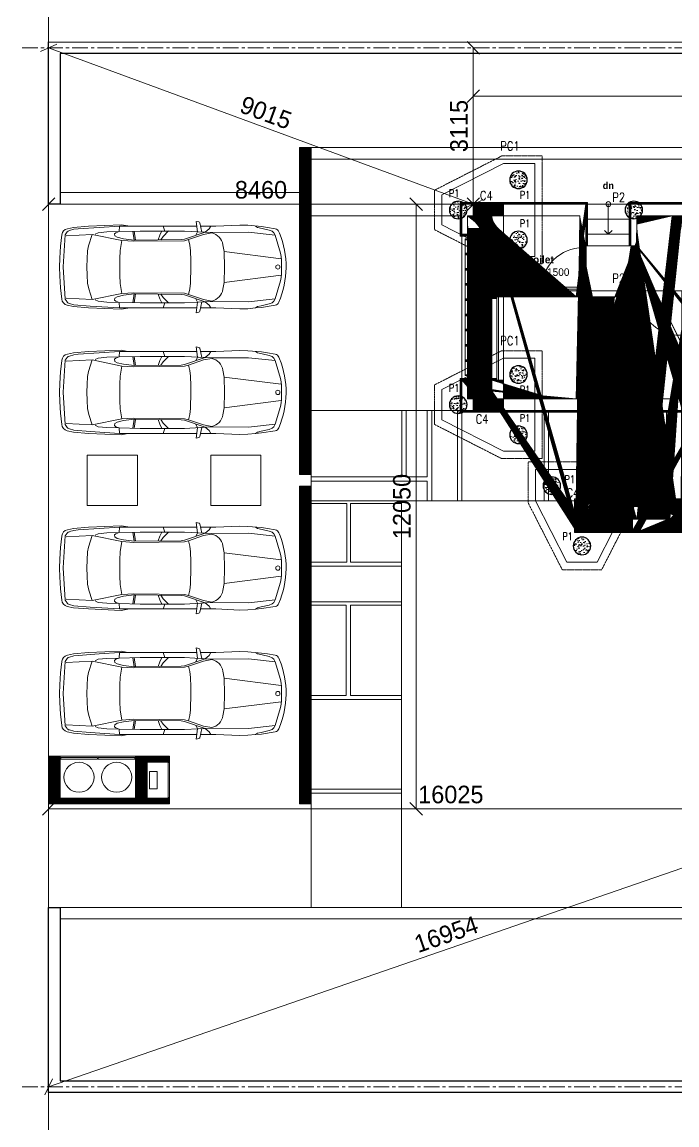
# Model space of a CAD drawing. Header units: metres. Extents: x 5205117 to 5948571, y 646915 to 1143748.
# Drawn here: x 5404317 to 5417363, y 905948 to 927925 of the extents above; entities that cross this region are included whole.
import ezdxf

# ---------------------------------------------------------------- set-up
doc = ezdxf.new("R2010")
doc.units = ezdxf.units.M
doc.header["$MEASUREMENT"] = 0
doc.header["$PDMODE"] = 35
doc.header["$PDSIZE"] = 10
for name, pattern in [('CENTER', [2, 1.25, -0.25, 0.25, -0.25]), ('DASHED', [0.75, 0.5, -0.25]), ('DOT', [0.25, 0, -0.25]), ('DOT2', [0.125, 0, -0.125]), ('HIDDEN', [0.375, 0.25, -0.125])]:
    doc.linetypes.add(name, pattern=pattern)
doc.layers.get('0').update_dxf_attribs({"color": 1, "linetype": 'DASHED', "lineweight": 30})
for name, color, linetype, lineweight in [('A-Center line', 1, 'CENTER', 9), ('CAR', 251, 'Continuous', 0), ('PLOT', 7, 'Continuous', 5), ('plot 5', 7, 'Continuous', 30), ('road', 7, 'Continuous', 9), ('road ht', 8, 'Continuous', 5), ('S-C-0-UP TO F.F', 6, 'Continuous', 20), ('S-FOUND-EXCAVATION', 253, 'HIDDEN', 0), ('S-FOUND-FOOTING', 7, 'Continuous', 15), ('S-PILE', 96, 'Continuous', 30), ('S-TEXT COL.', 1, 'Continuous', 0), ('S-TEXT PILE', 7, 'Continuous', 0)]:
    doc.layers.add(name, color=color, linetype=linetype, lineweight=lineweight)
doc.layers.add('A-GF', color=8, linetype='Continuous', lineweight=0, transparency=0.5)
doc.styles.add('CENTURY GOTHIC', font='GOTHIC.TTF')
doc.styles.add('SETU 1', font='romans.shx', dxfattribs={"width": 0.8})
doc.styles.get("Standard").update_dxf_attribs({"font": 'GOTHIC.TTF'})
doc.dimstyles.get("Standard").update_dxf_attribs({"dimtxt": 2, "dimasz": 1, "dimexe": 0, "dimexo": 0, "dimgap": 0.1, "dimtad": 1, "dimdsep": 46, "dimtxsty": 'Standard', "dimblk": 'OBLIQUE', "dimcen": 0.1, "dimclrd": 256, "dimclre": 256, "dimclrt": 256, "dimadec": 0, "dimazin": 0, "dimtfac": 1, "dimtofl": 0, "dimtmove": 1, "dimatfit": 2, "dimldrblk": 'OPEN90', "dimfxl": 1, "dimtolj": 1, "dimtzin": 0, "dimlwd": -1, "dimlwe": -1, "dimarcsym": 0})

# ---------------------------------------------------------------- blocks, each defined once
blk = doc.blocks.new('A$C4CA47BB0')
at = {"layer": 'CAR'}
for p, q in [((-4.12, -0.434), (-4.239, -0.443)), ((-4.12, -0.434), (-4.161, -0.461)), ((-3.971, -0.419), (-4.12, -0.434)), ((-3.807, -0.414), (-3.971, -0.419)), ((-3.332, -0.435), (-3.807, -0.414)), ((-3.332, -0.435), (-3.025, -0.435)), ((-3.2, -0.49), (-3.231, -0.434)), ((-3.01, -0.37), (-3.053, -0.553)), ((-2.992, -0.352), (-2.937, -0.34)), ((-2.937, -0.34), (-2.968, -0.548)), ((-1.412, -0.435), (-2.951, -0.435)), ((-2.282, -0.434), (-2.312, -0.533)), ((-1.447, -0.408), (-1.575, -0.431)), ((-0.794, -0.435), (-1.447, -0.408)), ((-1.412, -0.435), (-1.405, -0.543)), ((-0.824, -0.471), (-1.412, -0.435)), ((-0.497, -0.461), (-0.794, -0.435)), ((-4.516, -0.615), (-4.622, -0.972)), ((-3.98, -0.557), (-4.516, -0.615)), ((-4.486, -0.566), (-4.516, -0.615)), ((-4.239, -0.443), (-4.513, -0.487)), ((-4.455, -0.536), (-4.486, -0.566)), ((-4.392, -0.513), (-4.455, -0.536)), ((-4.237, -0.476), (-4.392, -0.513)), ((-4.161, -0.461), (-4.237, -0.476)), ((-3.249, -0.562), (-3.98, -0.557)), ((-2.704, -0.533), (-3.249, -0.562)), ((-3.248, -0.572), (-3.086, -0.603)), ((-3.115, -0.556), (-3.2, -0.49)), ((-2.708, -0.695), (-3.115, -0.556)), ((-3.086, -0.603), (-2.785, -0.705)), ((-2.968, -0.548), (-2.935, -0.618)), ((-1.822, -0.533), (-2.704, -0.533)), ((-2.385, -0.533), (-2.282, -0.64)), ((-2.282, -0.64), (-2.236, -0.709)), ((-2.217, -0.615), (-2.257, -0.533)), ((-2.183, -0.71), (-2.217, -0.615)), ((-1.405, -0.543), (-1.822, -0.533)), ((-1.702, -0.536), (-1.728, -0.712)), ((-1.706, -0.715), (-1.68, -0.536)), ((-1.366, -0.658), (-1.491, -0.688)), ((-1.459, -0.723), (-0.869, -0.603)), ((-1.405, -0.543), (-1.336, -0.566)), ((-1.156, -0.549), (-1.405, -0.543)), ((-1.32, -0.63), (-1.366, -0.658)), ((-1.336, -0.566), (-1.311, -0.589)), ((-1.311, -0.589), (-1.32, -0.63)), ((-0.989, -0.566), (-1.156, -0.549)), ((-0.929, -0.596), (-0.989, -0.566)), ((-0.869, -0.603), (-0.346, -0.629)), ((-0.869, -0.603), (-0.8, -0.812)), ((-0.502, -0.499), (-0.824, -0.471)), ((-0.413, -0.524), (-0.502, -0.499)), ((-0.369, -0.488), (-0.497, -0.461)), ((-0.329, -0.609), (-0.366, -0.555)), ((-0.291, -1.253), (-0.329, -0.609)), ((-0.236, -0.837), (-0.26, -0.612)), ((-3.494, -0.943), (-3.472, -0.805)), ((-2.811, -0.813), (-2.824, -0.928)), ((-2.785, -0.705), (-2.811, -0.813)), ((-2.785, -0.705), (-2.707, -0.727)), ((-2.643, -0.705), (-2.708, -0.695)), ((-2.707, -0.727), (-1.699, -0.738)), ((-1.704, -0.715), (-2.643, -0.705)), ((-1.491, -0.688), (-1.704, -0.715)), ((-1.699, -0.738), (-1.459, -0.723)), ((-1.428, -0.923), (-1.459, -0.723)), ((-0.8, -0.812), (-0.777, -0.929)), ((-0.223, -1.073), (-0.236, -0.837)), ((-4.635, -1.087), (-3.494, -0.943)), ((-3.504, -1.25), (-3.494, -0.943)), ((-2.824, -0.928), (-2.834, -1.254)), ((-1.417, -1.086), (-1.428, -0.923)), ((-1.415, -1.247), (-1.417, -1.086)), ((-0.777, -0.929), (-0.765, -1.089)), ((-0.765, -1.089), (-0.762, -1.253)), ((-0.218, -1.25), (-0.223, -1.073)), ((-4.73, -1.25), (-4.73, -1.25)), ((-3.494, -1.557), (-3.504, -1.25)), ((-2.834, -1.254), (-2.831, -1.381)), ((-1.417, -1.414), (-1.415, -1.247)), ((-0.762, -1.253), (-0.765, -1.411)), ((-0.329, -1.891), (-0.291, -1.253)), ((-0.223, -1.427), (-0.218, -1.25)), ((-3.494, -1.557), (-4.635, -1.413)), ((-4.622, -1.528), (-4.516, -1.885)), ((-2.831, -1.381), (-2.824, -1.572)), ((-1.428, -1.577), (-1.417, -1.414)), ((-0.765, -1.411), (-0.777, -1.571)), ((-0.236, -1.663), (-0.223, -1.427)), ((-3.471, -1.695), (-3.494, -1.557)), ((-2.824, -1.572), (-2.811, -1.687)), ((-2.811, -1.687), (-2.785, -1.795)), ((-1.459, -1.777), (-1.428, -1.577)), ((-0.793, -1.669), (-0.869, -1.897)), ((-0.777, -1.571), (-0.793, -1.669)), ((-0.26, -1.888), (-0.236, -1.663)), ((-4.598, -1.923), (-4.586, -1.952)), ((-4.516, -1.885), (-4.486, -1.934)), ((-4.516, -1.885), (-3.98, -1.943)), ((-4.486, -1.934), (-4.455, -1.964)), ((-4.455, -1.964), (-4.392, -1.987)), ((-3.98, -1.943), (-3.249, -1.938)), ((-3.249, -1.938), (-3.115, -1.944)), ((-3.086, -1.897), (-3.248, -1.928)), ((-3.115, -1.944), (-3.2, -2.01)), ((-2.708, -1.805), (-3.115, -1.944)), ((-3.115, -1.944), (-2.704, -1.967)), ((-2.785, -1.795), (-3.086, -1.897)), ((-3.01, -2.13), (-3.053, -1.947)), ((-2.968, -1.952), (-2.935, -1.882)), ((-2.937, -2.16), (-2.968, -1.952)), ((-2.707, -1.773), (-2.785, -1.795)), ((-2.643, -1.795), (-2.708, -1.805)), ((-1.699, -1.762), (-2.707, -1.773)), ((-2.704, -1.967), (-1.822, -1.967)), ((-1.704, -1.785), (-2.643, -1.795)), ((-2.387, -1.969), (-2.282, -1.86)), ((-2.282, -2.066), (-2.312, -1.967)), ((-2.282, -1.86), (-2.236, -1.791)), ((-2.217, -1.885), (-2.258, -1.969)), ((-2.183, -1.79), (-2.217, -1.885)), ((-1.822, -1.967), (-1.405, -1.957)), ((-1.702, -1.967), (-1.728, -1.788)), ((-1.491, -1.812), (-1.704, -1.785)), ((-1.704, -1.785), (-1.68, -1.964)), ((-1.459, -1.777), (-1.699, -1.762)), ((-1.366, -1.842), (-1.491, -1.812)), ((-0.869, -1.897), (-1.459, -1.777)), ((-1.412, -2.065), (-1.405, -1.957)), ((-1.405, -1.957), (-1.336, -1.934)), ((-1.405, -1.957), (-1.156, -1.951)), ((-1.32, -1.87), (-1.366, -1.842)), ((-1.336, -1.934), (-1.311, -1.911)), ((-1.311, -1.911), (-1.32, -1.87)), ((-1.156, -1.951), (-0.989, -1.934)), ((-0.929, -1.904), (-0.989, -1.934)), ((-0.346, -1.871), (-0.869, -1.897)), ((-0.502, -2.001), (-0.413, -1.976)), ((-0.369, -1.948), (-0.329, -1.891)), ((-4.513, -2.013), (-4.359, -2.039)), ((-4.392, -1.987), (-4.251, -2.02)), ((-4.359, -2.039), (-4.239, -2.057)), ((-4.251, -2.02), (-4.161, -2.039)), ((-4.239, -2.057), (-3.971, -2.081)), ((-4.161, -2.039), (-4.12, -2.066)), ((-3.971, -2.081), (-3.807, -2.086)), ((-3.807, -2.086), (-3.332, -2.065)), ((-3.332, -2.065), (-3.025, -2.065)), ((-3.2, -2.01), (-3.231, -2.066)), ((-2.992, -2.148), (-2.937, -2.16)), ((-1.412, -2.065), (-2.951, -2.065)), ((-1.575, -2.069), (-1.447, -2.092)), ((-1.447, -2.092), (-0.794, -2.065)), ((-1.412, -2.065), (-1.007, -2.039)), ((-1.007, -2.039), (-0.587, -2.01)), ((-0.794, -2.065), (-0.497, -2.039)), ((-0.587, -2.01), (-0.502, -2.001)), ((-0.497, -2.039), (-0.373, -2.013))]:
    blk.add_line(p, q, dxfattribs=at)
at = {"layer": 'CAR', "linetype": 'DOT', "ltscale": 200}
blk.add_lwpolyline([(-5, -2.5), (0, -2.5), (0, 0), (-5, 0)], close=True, dxfattribs=at)
at = {"layer": 'CAR'}
blk.add_circle((-4.566, -1.25), 0.043, dxfattribs=at)
for centre, radius, start, end in [((-2.987, -0.375), 0.0239, 101.856, 166.8451), ((-2.943, -1.25), 1.787, 156.8697, 202.1308), ((-4.497, -0.581), 0.0955, 99.5619, 159.9007), ((-3.187, -0.853), 0.288, 102.2413, 170.4691), ((-0.44, -0.616), 0.0958, 34.7319, 73.9991), ((-0.403, -0.627), 0.143, 6.1653, 76.417), ((-2.689, -1.25), 1.953, 171.8061, 188.1938), ((-3.187, -1.647), 0.288, 189.5309, 257.7586), ((-4.497, -1.919), 0.0955, 200.0993, 260.4381), ((-0.44, -1.884), 0.0955, 286.0012, 317.4974), ((-0.403, -1.873), 0.143, 282.0139, 351.7918), ((-2.987, -2.125), 0.0239, 193.1504, 258.142)]:
    blk.add_arc(centre, radius, start, end, dxfattribs=at)
blk = doc.blocks.new('P2')
at = {"layer": 'S-PILE', "lineweight": 0}
h = blk.add_hatch(dxfattribs=at)
h.set_pattern_fill('AR-CONC', color=256, scale=20)
edge = h.paths.add_edge_path()
edge.add_arc((0, 0), 175, 0, 360)
at = {"layer": 'S-PILE'}
blk.add_circle((0, 0), 175, dxfattribs=at)
blk = doc.blocks.new('jhjj')
at = {"layer": 'S-C-0-UP TO F.F'}
h = blk.add_hatch(color=5, dxfattribs=at)
h.dxf.hatch_style = 1
h.paths.add_polyline_path([(5175246, 978959), (5175246, 979189), (5174646, 979189), (5174646, 978959)])
h = blk.add_hatch(color=5, dxfattribs=at)
h.dxf.hatch_style = 1
h.paths.add_polyline_path([(5175246, 975079), (5175246, 975309), (5174646, 975309), (5174646, 975079)])
h = blk.add_hatch(color=5, dxfattribs=at)
h.dxf.hatch_style = 1
h.paths.add_polyline_path([(5176696, 972679), (5176926, 972679), (5176926, 973279), (5176696, 973279)])
at = {"layer": 'S-C-0-UP TO F.F', "color": 5}
for points in [[(5175246, 979189), (5175246, 978959), (5174646, 978959), (5174646, 979189)], [(5175246, 975309), (5175246, 975079), (5174646, 975079), (5174646, 975309)], [(5176926, 972679), (5176696, 972679), (5176696, 973279), (5176926, 973279)]]:
    blk.add_lwpolyline(points, close=True, dxfattribs=at)
at = {"layer": 'S-FOUND-EXCAVATION'}
for points in [[(5176021, 977999), (5175210.6, 977999), (5173871, 978681.3), (5173871, 979466.7), (5175210.6, 980149), (5176021, 980149)], [(5176021, 974119), (5175210.6, 974119), (5173871, 974801.3), (5173871, 975586.7), (5175210.6, 976269), (5176021, 976269)], [(5177886, 974054), (5177886, 973243.6), (5177203.7, 971904), (5176418.3, 971904), (5175736, 973243.6), (5175736, 974054)]]:
    blk.add_lwpolyline(points, close=True, dxfattribs=at)
at = {"layer": 'S-FOUND-FOOTING', "color": 1}
for points in [[(5175871, 978149), (5175246, 978149), (5174021, 978774), (5174021, 979374), (5175246, 979999), (5175871, 979999), (5175871, 978149)], [(5175871, 974269), (5175246, 974269), (5174021, 974894), (5174021, 975494), (5175246, 976119), (5175871, 976119), (5175871, 974269)], [(5177736, 973904), (5177736, 973279), (5177111, 972054), (5176511, 972054), (5175886, 973279), (5175886, 973904), (5177736, 973904)]]:
    blk.add_lwpolyline(points, dxfattribs=at)
at = {"layer": 'S-PILE', "xscale": -1}
for p, rotation in [((5175545.9, 979674), 90), ((5174346, 979074), 90), ((5177843.5, 979074), 90), ((5175545.9, 978474), 90), ((5177843.5, 977459), 90), ((5175545.9, 975794), 90), ((5174346, 975194), 90), ((5177843.5, 975194), 90), ((5175545.9, 974594), 90), ((5176211, 973578.8), 180), ((5177411, 973578.8), 180), ((5176811, 972379), 180)]:
    blk.add_blockref('P2', p, dxfattribs=dict(at, rotation=rotation))
at = {"layer": 'S-TEXT COL.', "color": 7, "style": 'SETU 1', "width": 0.8}
for p in [(5175184.5, 980258.1), (5175184.5, 976378.1), (5177371, 974163.1)]:
    blk.add_text('PC1', height=180, dxfattribs=at).set_placement(p)
at = {"layer": 'S-TEXT COL.', "color": 1, "true_color": 0xe61414, "style": 'SETU 1', "width": 0.8}
for p in [(5174779.8, 979271), (5174694.8, 974818.3), (5176501.5, 973346.1)]:
    blk.add_text('C4', height=180, dxfattribs=at).set_placement(p)
at = {"layer": 'S-TEXT PILE', "style": 'SETU 1', "width": 0.8}
for s, height, p in [('P1', 150, (5174156.8, 979330.5)), ('P1', 150, (5175570.8, 979297.5)), ('P2', 180, (5177416.6, 979235.5)), ('P1', 150, (5175570.8, 978730.5)), ('P2', 180, (5177416.6, 977620.5)), ('P1', 150, (5174156.8, 975450.5)), ('P1', 150, (5175570.8, 975417.5)), ('P2', 180, (5177416.6, 975355.5)), ('P1', 150, (5175570.8, 974850.5)), ('P1', 150, (5176462.2, 973630.8)), ('P1', 150, (5177004.2, 973630.8)), ('P1', 150, (5176419.6, 972494.9))]:
    blk.add_text(s, height=height, dxfattribs=at).set_placement(p)
blk = doc.blocks.new('_Oblique')
at = {"color": 0, "linetype": 'ByBlock', "lineweight": -2}
blk.add_line((-0.5, -0.5), (0.5, 0.5), dxfattribs=at)
blk = doc.blocks.new('_Open90')
at = {"color": 0, "linetype": 'ByBlock', "lineweight": -2}
for p, q in [((0, 0), (-1, 0)), ((-0.5, 0.5), (0, 0)), ((0, 0), (-0.5, -0.5))]:
    blk.add_line(p, q, dxfattribs=at)
blk = doc.blocks.new('*D459')
at = {"layer": 'Defpoints', "color": 0, "ltscale": 5, "transparency": 16777216}
for p in [(5404847, 927410), (5404847, 924296), (5413307, 924296)]:
    blk.add_point(p, dxfattribs=at)
at = {"layer": 'road ht', "linetype": 'DOT2', "ltscale": 5, "transparency": 16777216}
blk.add_line((5404847, 927410), (5404847, 924296), dxfattribs=at)
at = {"layer": 'road ht', "color": 1, "ltscale": 5, "transparency": 16777216}
blk.add_line((5413307, 924296), (5404847, 924296), dxfattribs=at)
at = {"layer": 'road ht', "color": 1, "ltscale": 5, "transparency": 16777216, "xscale": 250, "yscale": 250, "zscale": 250, "rotation": 180}
blk.add_blockref('_Oblique', (5404847, 924296), dxfattribs=at)
at = {"layer": 'road ht', "color": 1, "ltscale": 5, "transparency": 16777216, "xscale": 250, "yscale": 250, "zscale": 250}
blk.add_blockref('_Oblique', (5413307, 924296), dxfattribs=at)
at = {"layer": 'road ht', "color": 1, "ltscale": 5, "transparency": 16777216, "insert": (5409077, 924580), "char_height": 350, "attachment_point": 5}
blk.add_mtext('\\A1;8460', dxfattribs=at)
blk = doc.blocks.new('*D460')
at = {"layer": 'Defpoints', "color": 0, "ltscale": 5, "transparency": 16777216}
for p in [(5413307, 927410), (5413620, 927410), (5413620, 924296)]:
    blk.add_point(p, dxfattribs=at)
at = {"layer": 'road ht', "linetype": 'DOT2', "ltscale": 5, "transparency": 16777216}
for p, q in [((5413620, 927410), (5413307, 927410)), ((5413620, 924296), (5413307, 924296))]:
    blk.add_line(p, q, dxfattribs=at)
at = {"layer": 'road ht', "color": 1, "ltscale": 5, "transparency": 16777216}
blk.add_line((5413307, 924296), (5413307, 927410), dxfattribs=at)
at = {"layer": 'road ht', "color": 1, "ltscale": 5, "transparency": 16777216, "xscale": 250, "yscale": 250, "zscale": 250}
for p, rotation in [((5413307, 927410), 90), ((5413307, 924296), 270)]:
    blk.add_blockref('_Oblique', p, dxfattribs=dict(at, rotation=rotation))
at = {"layer": 'road ht', "color": 1, "ltscale": 5, "transparency": 16777216, "insert": (5413023, 925853), "char_height": 350, "attachment_point": 5, "rotation": 90}
blk.add_mtext('\\A1;3115', dxfattribs=at)
blk = doc.blocks.new('*D461')
at = {"layer": 'Defpoints', "color": 0, "ltscale": 5, "transparency": 16777216}
for p in [(5404847, 927410), (5404847, 927410), (5413307, 924296)]:
    blk.add_point(p, dxfattribs=at)
at = {"layer": 'road ht', "color": 1, "ltscale": 5, "transparency": 16777216}
blk.add_line((5413307, 924296), (5404847, 927410), dxfattribs=at)
at = {"layer": 'road ht', "color": 1, "ltscale": 5, "transparency": 16777216, "xscale": 250, "yscale": 250, "zscale": 250}
for p, rotation in [((5404847, 927410), 159.7880737117719), ((5413307, 924296), 339.788073711772)]:
    blk.add_blockref('_Oblique', p, dxfattribs=dict(at, rotation=rotation))
at = {"layer": 'road ht', "color": 1, "ltscale": 5, "transparency": 16777216, "insert": (5409175, 926119), "char_height": 350, "attachment_point": 5, "rotation": 339.7881}
blk.add_mtext('\\A1;9015', dxfattribs=at)
blk = doc.blocks.new('*D462')
at = {"layer": 'Defpoints', "color": 0, "ltscale": 5, "transparency": 16777216}
for p in [(5413307, 926818), (5435817, 926818), (5435817, 926448)]:
    blk.add_point(p, dxfattribs=at)
at = {"layer": 'road ht', "linetype": 'DOT2', "ltscale": 5, "transparency": 16777216}
for p, q in [((5413307, 926818), (5413307, 926448)), ((5435817, 926818), (5435817, 926448))]:
    blk.add_line(p, q, dxfattribs=at)
at = {"layer": 'road ht', "color": 1, "ltscale": 5, "transparency": 16777216}
blk.add_line((5413307, 926448), (5435817, 926448), dxfattribs=at)
at = {"layer": 'road ht', "color": 1, "ltscale": 5, "transparency": 16777216, "xscale": 250, "yscale": 250, "zscale": 250, "rotation": 180}
blk.add_blockref('_Oblique', (5413307, 926448), dxfattribs=at)
at = {"layer": 'road ht', "color": 1, "ltscale": 5, "transparency": 16777216, "xscale": 250, "yscale": 250, "zscale": 250}
blk.add_blockref('_Oblique', (5435817, 926448), dxfattribs=at)
at = {"layer": 'road ht', "color": 1, "ltscale": 5, "transparency": 16777216, "insert": (5424562, 926732), "char_height": 350, "attachment_point": 5}
blk.add_mtext('\\A1;22510', dxfattribs=at)
blk = doc.blocks.new('*D467')
at = {"layer": 'Defpoints', "color": 0, "ltscale": 5, "transparency": 16777216}
for p in [(5404847, 912675), (5404847, 912246), (5420872, 912264)]:
    blk.add_point(p, dxfattribs=at)
at = {"layer": 'road ht', "linetype": 'DOT2', "ltscale": 5, "transparency": 16777216}
for p, q in [((5404847, 912675), (5404847, 912246)), ((5420872, 912264), (5420872, 912246))]:
    blk.add_line(p, q, dxfattribs=at)
at = {"layer": 'road ht', "color": 1, "ltscale": 5, "transparency": 16777216}
blk.add_line((5420872, 912246), (5404847, 912246), dxfattribs=at)
at = {"layer": 'road ht', "color": 1, "ltscale": 5, "transparency": 16777216, "xscale": 250, "yscale": 250, "zscale": 250, "rotation": 180}
blk.add_blockref('_Oblique', (5404847, 912246), dxfattribs=at)
at = {"layer": 'road ht', "color": 1, "ltscale": 5, "transparency": 16777216, "xscale": 250, "yscale": 250, "zscale": 250}
blk.add_blockref('_Oblique', (5420872, 912246), dxfattribs=at)
at = {"layer": 'road ht', "color": 1, "ltscale": 5, "transparency": 16777216, "insert": (5412859, 912530), "char_height": 350, "attachment_point": 5}
blk.add_mtext('\\A1;16025', dxfattribs=at)
blk = doc.blocks.new('*D468')
at = {"layer": 'Defpoints', "color": 0, "ltscale": 5, "transparency": 16777216}
for p in [(5420872, 912246), (5404847, 906709), (5404847, 906709)]:
    blk.add_point(p, dxfattribs=at)
at = {"layer": 'road ht', "color": 1, "ltscale": 5, "transparency": 16777216}
blk.add_line((5420872, 912246), (5404847, 906709), dxfattribs=at)
at = {"layer": 'road ht', "linetype": 'DOT2', "ltscale": 5, "transparency": 16777216}
for p, q in [((5420872, 912246), (5420872, 912246)), ((5404847, 906709), (5404847, 906709))]:
    blk.add_line(p, q, dxfattribs=at)
at = {"layer": 'road ht', "color": 1, "ltscale": 5, "transparency": 16777216, "xscale": 250, "yscale": 250, "zscale": 250}
for p, rotation in [((5420872, 912246), 19.0602577619131), ((5404847, 906709), 199.0602577619131)]:
    blk.add_blockref('_Oblique', p, dxfattribs=dict(at, rotation=rotation))
at = {"layer": 'road ht', "color": 1, "ltscale": 5, "transparency": 16777216, "insert": (5412767, 909746), "char_height": 350, "attachment_point": 5, "rotation": 19.0603}
blk.add_mtext('\\A1;16954', dxfattribs=at)
blk = doc.blocks.new('*D471')
at = {"layer": 'Defpoints', "color": 0, "ltscale": 5, "transparency": 16777216}
for p in [(5411577, 924296), (5412169, 924296), (5411318, 912246)]:
    blk.add_point(p, dxfattribs=at)
at = {"layer": 'road ht', "linetype": 'DOT2', "ltscale": 5, "transparency": 16777216}
for p, q in [((5411577, 924296), (5412169, 924296)), ((5411318, 912246), (5412169, 912246))]:
    blk.add_line(p, q, dxfattribs=at)
at = {"layer": 'road ht', "color": 1, "ltscale": 5, "transparency": 16777216}
blk.add_line((5412169, 912246), (5412169, 924296), dxfattribs=at)
at = {"layer": 'road ht', "color": 1, "ltscale": 5, "transparency": 16777216, "xscale": 250, "yscale": 250, "zscale": 250}
for p, rotation in [((5412169, 924296), 90), ((5412169, 912246), 270)]:
    blk.add_blockref('_Oblique', p, dxfattribs=dict(at, rotation=rotation))
at = {"layer": 'road ht', "color": 1, "ltscale": 5, "transparency": 16777216, "insert": (5411885, 918271), "char_height": 350, "attachment_point": 5, "rotation": 90}
blk.add_mtext('\\A1;12050', dxfattribs=at)
blk = doc.blocks.new('sddsd')
at = {"layer": 'A-GF', "ltscale": 5}
h = blk.add_hatch(dxfattribs=at)
h.set_pattern_fill('ANSI32', color=256, scale=500, angle=180)
h.set_pattern_definition([(225, (-92086973452.32, 17657795653.27), (132.58252147248, -132.58252147248), []), (225, (-92086973540.71, 17657795653.27), (132.58252147248, -132.58252147248), [])])
h.paths.add_polyline_path([(5197041, 975079), (5197041, 974844), (5197526, 974844), (5197526, 975079)], flags=16)
h.paths.add_polyline_path([(5197041, 971249), (5197041, 971484), (5197526, 971484), (5197526, 971249)], flags=16)
h.paths.add_polyline_path([(5196926, 975309), (5196926, 974729), (5197526, 974729), (5197526, 973336), (5196811, 973336), (5196811, 973221), (5195391, 973221), (5195391, 973336), (5194456, 973336), (5194456, 975194), (5196026, 975194), (5196026, 975309), (5194226, 975309), (5194226, 971019), (5196026, 971019), (5196026, 971134), (5194456, 971134), (5194456, 972991), (5195391, 972991), (5195391, 973106), (5196811, 973106), (5196811, 972991), (5197526, 972991), (5197526, 971599), (5196926, 971599), (5196926, 971019), (5197756, 971019), (5197756, 975309)])
h.paths.add_polyline_path([(5182441, 969879), (5183366, 969879), (5183366, 970109), (5182441, 970109), (5182441, 971934), (5183366, 971934), (5183366, 972049), (5182441, 972049), (5182441, 973049), (5183066, 973049), (5183066, 973279), (5182211, 973279), (5182211, 968664), (5182441, 968664)], flags=17)
h.paths.add_polyline_path([(5175016, 975564), (5175016, 975309), (5174531, 975309), (5174531, 975564)], flags=16)
h.paths.add_polyline_path([(5182441, 967739), (5182441, 967369), (5184266, 967369), (5184266, 973279), (5184496, 973279), (5184496, 967139), (5182211, 967139), (5182211, 967739)])
h.paths.add_polyline_path([(5179541, 977344), (5178916, 977344), (5178916, 975309), (5180441, 975309), (5180441, 977459), (5180556, 977459), (5180556, 975309), (5184496, 975309), (5184496, 975079), (5174416, 975079), (5174416, 975679), (5175246, 975679), (5175246, 975309), (5178801, 975309), (5178801, 977459), (5179541, 977459)])
h.paths.add_polyline_path([(5175016, 977344), (5175016, 978589), (5174416, 978589), (5174416, 979189), (5176886, 979189), (5176886, 978359), (5176771, 978359), (5176771, 978959), (5175246, 978959), (5175246, 977459), (5177901, 977459), (5177901, 977344)])
h.paths.add_polyline_path([(5175016, 978959), (5174531, 978959), (5174531, 978704), (5175016, 978704)], flags=16)
h.paths.add_polyline_path([(5180671, 972679), (5176696, 972679), (5176696, 973279), (5180671, 973279)])
h.paths.add_polyline_path([(5180441, 972909), (5176926, 972909), (5176926, 973164), (5180441, 973164)], flags=16)
h.paths.add_polyline_path([(5177786, 978359), (5177786, 979189), (5181371, 979189), (5181371, 978359), (5180441, 978359), (5180441, 978959), (5177901, 978959), (5177901, 978359)])
h.paths.add_polyline_path([(5180671, 979074), (5181256, 979074), (5181256, 978589), (5180671, 978589)], flags=16)
h.paths.add_polyline_path([(5184496, 978359), (5183896, 978359), (5183896, 979189), (5184496, 979189)])
h.paths.add_polyline_path([(5184011, 979074), (5184266, 979074), (5184266, 978589), (5184011, 978589)], flags=16)
h.paths.add_polyline_path([(5197156, 967624), (5197156, 967369), (5198241, 967369), (5198241, 967624)], flags=16)
h.paths.add_polyline_path([(5193326, 973279), (5192421, 973279), (5192421, 967139), (5198356, 967139), (5198356, 967739), (5196926, 967739), (5196926, 967369), (5192651, 967369), (5192651, 971019), (5193326, 971019), (5193326, 971249), (5192651, 971249), (5192651, 973049), (5193326, 973049)])
h.paths.add_polyline_path([(5197156, 978704), (5197156, 978959), (5198241, 978959), (5198241, 978704)], flags=16)
h.paths.add_polyline_path([(5193326, 975079), (5192421, 975079), (5192421, 979189), (5198356, 979189), (5198356, 978589), (5196926, 978589), (5196926, 978959), (5192651, 978959), (5192651, 975309), (5193326, 975309)])
h = blk.add_hatch(dxfattribs=at)
h.set_pattern_fill('ANSI31', color=256, scale=100, angle=180)
h.set_pattern_definition([(225, (5367673.293, 1231637.745), (8.83883476, -8.83883476), [])])
h.paths.add_polyline_path([(5180071, 972679), (5180071, 972909), (5180671, 972909), (5180671, 972679)])
h.paths.add_polyline_path([(5193021, 975309), (5193021, 975079), (5192421, 975079), (5192421, 975309)])
h.paths.add_polyline_path([(5184496, 975309), (5184496, 975079), (5183896, 975079), (5183896, 975309)])
h.paths.add_polyline_path([(5176696, 973279), (5176926, 973279), (5176926, 972679), (5176696, 972679)])
h.paths.add_polyline_path([(5192421, 973279), (5192651, 973279), (5192651, 972679), (5192421, 972679)])
h.paths.add_polyline_path([(5197756, 975309), (5197756, 975079), (5196926, 975079), (5196926, 975309)])
h.paths.add_polyline_path([(5197756, 971019), (5197756, 971249), (5196926, 971249), (5196926, 971019)])
h.paths.add_polyline_path([(5182441, 967739), (5182211, 967739), (5182211, 967139), (5182441, 967139)])
h.paths.add_polyline_path([(5182441, 973279), (5182211, 973279), (5182211, 972679), (5182441, 972679)])
h.paths.add_polyline_path([(5184266, 967739), (5184496, 967739), (5184496, 967139), (5184266, 967139)])
h.paths.add_polyline_path([(5180671, 979189), (5180441, 979189), (5180441, 978589), (5180671, 978589)])
h.paths.add_polyline_path([(5179991, 975079), (5179991, 975309), (5180671, 975309), (5180671, 975079)])
h.paths.add_polyline_path([(5175246, 978959), (5175246, 979189), (5174646, 979189), (5174646, 978959)])
h.paths.add_polyline_path([(5175246, 975079), (5175246, 975309), (5174646, 975309), (5174646, 975079)])
h.paths.add_polyline_path([(5184266, 973279), (5184496, 973279), (5184496, 972679), (5184266, 972679)])
h.paths.add_polyline_path([(5184266, 979189), (5184496, 979189), (5184496, 978359), (5184266, 978359)])
h.paths.add_polyline_path([(5197156, 978589), (5196926, 978589), (5196926, 979189), (5197156, 979189)])
h.paths.add_polyline_path([(5192651, 978589), (5192421, 978589), (5192421, 979189), (5192651, 979189)])
h.paths.add_polyline_path([(5197156, 967739), (5196926, 967739), (5196926, 967139), (5197156, 967139)])
h.paths.add_polyline_path([(5192421, 967369), (5192421, 967139), (5193021, 967139), (5193021, 967369)])
h.paths.add_polyline_path([(5194456, 973279), (5194226, 973279), (5194226, 973049), (5194456, 973049)])
h.paths.add_polyline_path([(5194456, 971249), (5194226, 971249), (5194226, 971019), (5194456, 971019)])
h.paths.add_polyline_path([(5194456, 975309), (5194226, 975309), (5194226, 975079), (5194456, 975079)])
for p, q in [((5177786, 979189), (5176886, 979189)), ((5177786, 978889), (5176886, 978889)), ((5174416, 975679), (5174416, 978589)), ((5174481, 978211), (5174481, 978481)), ((5174581, 978211), (5174581, 978481)), ((5177786, 978589), (5176886, 978589)), ((5174481, 977908), (5174481, 978178)), ((5174581, 977908), (5174581, 978178)), ((5174481, 977605), (5174481, 977875)), ((5174581, 977605), (5174581, 977875)), ((5174481, 977302), (5174481, 977572)), ((5174581, 977302), (5174581, 977572)), ((5175016, 975679), (5175016, 977344)), ((5175116, 975679), (5175116, 977344)), ((5175146, 975679), (5175146, 977344)), ((5175246, 975679), (5175246, 977344)), ((5174481, 976999), (5174481, 977269)), ((5174581, 976999), (5174581, 977269)), ((5174481, 976696), (5174481, 976966)), ((5174581, 976696), (5174581, 976966)), ((5174481, 976393), (5174481, 976663)), ((5174581, 976393), (5174581, 976663)), ((5174481, 976090), (5174481, 976360)), ((5174581, 976090), (5174581, 976360)), ((5174481, 975787), (5174481, 976057)), ((5174581, 975787), (5174581, 976057))]:
    blk.add_line(p, q, dxfattribs=at)
at = {"layer": 'A-GF', "ltscale": 10}
for p, q in [((5176866, 978359), (5176791, 978359)), ((5176791, 978359), (5176791, 978321)), ((5176791, 978321), (5176866, 978321)), ((5176866, 978321), (5176866, 978359)), ((5176004, 977496), (5176004, 977534)), ((5176004, 977534), (5176829, 977534)), ((5176829, 977496), (5176004, 977496)), ((5176791, 977459), (5176791, 977496)), ((5176791, 977496), (5176866, 977496)), ((5176866, 977459), (5176791, 977459)), ((5176829, 977534), (5176829, 977496)), ((5176866, 977496), (5176866, 977459)), ((5177901, 977439), (5177901, 977364)), ((5177939, 977439), (5177901, 977439)), ((5177901, 977364), (5177939, 977364)), ((5177939, 977364), (5177939, 977439))]:
    blk.add_line(p, q, dxfattribs=at)
at = {"layer": 'A-GF', "ltscale": 5, "flags": 128}
for points in [[(5175116, 977309), (5174981, 977309), (5174981, 978554), (5174381, 978554), (5174381, 979224), (5176921, 979224), (5176921, 978359), (5176903, 978359), (5176903, 979206), (5174399, 979206), (5174399, 978572), (5174999, 978572), (5174999, 977327), (5175116, 977327)], [(5176886, 978359), (5176886, 977459)], [(5175116, 977309), (5175116, 977327)], [(5178801, 977459), (5177901, 977459)], [(5182211, 975062), (5174399, 975062), (5174399, 975696), (5175116, 975696), (5175116, 975714), (5174381, 975714), (5174381, 975044), (5182211, 975044), (5182211, 975062)]]:
    blk.add_lwpolyline(points, dxfattribs=at)
at = {"layer": 'A-GF', "ltscale": 500}
for points in [[(5175016, 977344), (5175016, 978589), (5174416, 978589), (5174416, 979189), (5176886, 979189), (5176886, 978359), (5176771, 978359), (5176771, 978959), (5175246, 978959), (5175246, 977459), (5177901, 977459), (5177901, 977344)], [(5177786, 978359), (5177786, 979189), (5181371, 979189), (5181371, 978359), (5180441, 978359), (5180441, 978959), (5177901, 978959), (5177901, 978359)], [(5175016, 978959), (5174531, 978959), (5174531, 978704), (5175016, 978704)], [(5179541, 977344), (5178916, 977344), (5178916, 975309), (5180441, 975309), (5180441, 977459), (5180556, 977459), (5180556, 975309), (5184496, 975309), (5184496, 975079), (5174416, 975079), (5174416, 975679), (5175246, 975679), (5175246, 975309), (5178801, 975309), (5178801, 977459), (5179541, 977459)], [(5175016, 975564), (5175016, 975309), (5174531, 975309), (5174531, 975564)], [(5180671, 972679), (5176696, 972679), (5176696, 973279), (5180671, 973279)], [(5180441, 972909), (5176926, 972909), (5176926, 973164), (5180441, 973164)]]:
    blk.add_lwpolyline(points, close=True, dxfattribs=at)
at = {"layer": 'A-GF', "ltscale": 5}
for points in [[(5175246, 978959), (5175246, 979189), (5174646, 979189), (5174646, 978959)], [(5175246, 975079), (5175246, 975309), (5174646, 975309), (5174646, 975079)], [(5180706, 972644), (5176661, 972644), (5176661, 973314), (5180706, 973314)], [(5180688, 972662), (5176679, 972662), (5176679, 973296), (5180688, 973296)], [(5176696, 973279), (5176926, 973279), (5176926, 972679), (5176696, 972679)]]:
    blk.add_lwpolyline(points, close=True, dxfattribs=at)
at = {"layer": 'A-GF', "ltscale": 5, "flags": 128}
for points in [[(5177769, 978359), (5177769, 979206), (5181388, 979206), (5181388, 978489), (5181405, 978489), (5181405, 979223), (5177752, 979223), (5177752, 978359)], [(5174581, 978481), (5174581, 978496), (5174481, 978496), (5174481, 978481)], [(5174481, 978211), (5174481, 978196), (5174581, 978196), (5174581, 978211)], [(5174581, 978178), (5174581, 978193), (5174481, 978193), (5174481, 978178)], [(5174481, 977908), (5174481, 977893), (5174581, 977893), (5174581, 977908)], [(5174581, 977875), (5174581, 977890), (5174481, 977890), (5174481, 977875)], [(5174481, 977605), (5174481, 977590), (5174581, 977590), (5174581, 977605)], [(5174581, 977572), (5174581, 977587), (5174481, 977587), (5174481, 977572)], [(5174481, 977302), (5174481, 977287), (5174581, 977287), (5174581, 977302)], [(5174581, 977269), (5174581, 977284), (5174481, 977284), (5174481, 977269)], [(5174481, 976999), (5174481, 976984), (5174581, 976984), (5174581, 976999)], [(5174581, 976966), (5174581, 976981), (5174481, 976981), (5174481, 976966)], [(5174481, 976696), (5174481, 976681), (5174581, 976681), (5174581, 976696)], [(5174581, 976663), (5174581, 976678), (5174481, 976678), (5174481, 976663)], [(5174481, 976393), (5174481, 976378), (5174581, 976378), (5174581, 976393)], [(5174581, 976360), (5174581, 976375), (5174481, 976375), (5174481, 976360)], [(5174481, 976090), (5174481, 976075), (5174581, 976075), (5174581, 976090)], [(5174581, 976057), (5174581, 976072), (5174481, 976072), (5174481, 976057)], [(5174481, 975787), (5174481, 975772), (5174581, 975772), (5174581, 975787)]]:
    blk.add_lwpolyline(points, close=True, dxfattribs=at)
at = {"layer": 'A-GF', "ltscale": 5}
blk.add_circle((5177336, 979189), 50, dxfattribs=at)
at = {"layer": 'A-GF', "ltscale": 5, "extrusion": (0, 0, -1)}
for centre, start_param, end_param in [((5176829, 977496), 2.356194, 3.926991), ((5178764, 977401), 0.785398, 2.356194)]:
    blk.add_ellipse(centre, major_axis=(583, -583), ratio=1, start_param=start_param, end_param=end_param, dxfattribs=at)
at = {"layer": 'A-GF', "insert": (5177336, 979548), "char_height": 150, "width": 276.09, "attachment_point": 5, "rotation": 180, "style": 'CENTURY GOTHIC'}
blk.add_mtext('{\\fCentury Gothic|b1|i0|c0|p34;\\H0.91667x;up}', dxfattribs=at)
at = {"layer": 'A-GF', "char_height": 150, "attachment_point": 5, "style": 'CENTURY GOTHIC'}
for s, insert, width in [('\\pxqc;{\\fCentury Gothic|b1|i0|c0|p34;toilet }  \\P1525 x 1500', (5176009, 977959), 1134.1), ('{\\fCentury Gothic|b1|i0|c0|p34;caretaker room }\\P3555 x 2035', (5177900, 976017), 1471.36)]:
    blk.add_mtext(s, dxfattribs=dict(at, insert=insert, width=width))
at = {"layer": 'A-GF', "ltscale": 5}
blk.add_leader([(5177336, 978589), (5177336, 979189)], dimstyle='Standard', override={"dimasz": 150, "dimtad": 0}, dxfattribs=at)

msp = doc.modelspace()

# ---------------------------------------------------------------- hatches: boundary and pattern name
at = {"layer": 'A-GF', "ltscale": 5}
h = msp.add_hatch(dxfattribs=at)
h.set_pattern_fill('ANSI31', color=256, scale=100, angle=90)
h.set_pattern_definition([(135, (2897113.701, -314209.916), (-8.838834765, -8.838834765), [])])
h.paths.add_polyline_path([(5409846.9, 918678.8), (5409846.9, 912343.8), (5410076.9, 912343.8), (5410076.9, 918678.8)])
h.paths.add_polyline_path([(5409846.9, 918908.8), (5409846.9, 925425.6), (5410076.9, 925425.6), (5410076.9, 918908.8)])
h = msp.add_hatch(dxfattribs=at)
h.set_pattern_fill('ANSI31', color=256, scale=100, angle=180)
h.set_pattern_definition([(225, (3142910.409, -138559.988), (8.838834765, -8.838834765), [])])
h.paths.add_polyline_path([(5406806.9, 913178.8), (5407256.9, 913178.8), (5407256.9, 913293.8), (5406576.9, 913293.8), (5406576.9, 912458.8), (5405076.9, 912458.8), (5405076.9, 913293.8), (5404846.9, 913293.8), (5404846.9, 912343.8), (5407256.9, 912343.8), (5407256.9, 912458.8), (5406806.9, 912458.8)])

# ---------------------------------------------------------------- linework, layer by layer
at = {"layer": 'A-Center line', "ltscale": 250}
for p, q in [((5404317.4, 927410.4), (5452650.5, 927410.4)), ((5404318.6, 906709.1), (5452651.8, 906709.1))]:
    msp.add_line(p, q, dxfattribs=at)
at = {"layer": 'A-GF', "ltscale": 5}
for p, q in [((5419331.9, 925425.6), (5410076.9, 925425.6)), ((5413076.8, 924295.8), (5410076.9, 924295.8)), ((5413076.8, 924065.8), (5410076.9, 924065.8)), ((5410076.9, 920185.3), (5410076.8, 918678.8)), ((5413077.9, 920185.2), (5410076.9, 920185.3)), ((5406576.9, 913293.8), (5405076.9, 913293.8)), ((5407256.9, 913178.8), (5407256.9, 912458.8))]:
    msp.add_line(p, q, dxfattribs=at)
for points in [[(5409846.9, 918908.8), (5409846.9, 925425.6), (5410076.9, 925425.6), (5410076.9, 918908.8)], [(5410076.8, 918860.9), (5410076.8, 920185.3), (5411880.1, 920185.3), (5411880.1, 918860.9)], [(5411971.1, 918860.9), (5411971.1, 920185.3), (5412386.9, 920185.3), (5412386.9, 918860.9)], [(5412477.9, 918386.7), (5412477.9, 920185.3), (5412993.6, 920185.3), (5412993.6, 918386.7)], [(5413077.8, 918385.2), (5414719.2, 918385.2), (5414719.2, 920185.2), (5413077.9, 920185.2), (5413077.8, 918385.2)], [(5414802.9, 918385.2), (5417152.9, 918385.2), (5417152.9, 920185.3), (5414802.9, 920185.3), (5414802.9, 918385.2)], [(5416502.9, 919572.7), (5416702.9, 919272.7), (5416502.9, 918972.7), (5416502.9, 919572.7)], [(5406616.9, 919293.8), (5406616.9, 918293.8), (5405616.9, 918293.8), (5405616.9, 919293.8)], [(5408076.9, 919293.8), (5408076.9, 918293.8), (5409076.9, 918293.8), (5409076.9, 919293.8)], [(5409846.9, 918678.8), (5409846.9, 912343.8), (5410076.9, 912343.8), (5410076.9, 918678.8)], [(5410076.8, 918779.3), (5410076.8, 918386.7), (5412390.2, 918386.7), (5412390.2, 918779.3)], [(5410076.8, 918327.9), (5410785.9, 918327.9), (5410785.9, 917163.8), (5410076.8, 917163.8), (5410076.8, 918327.9)], [(5410860.5, 917163.8), (5410860.5, 918327.9), (5411875.3, 918327.9), (5411875.3, 917163.8)], [(5411875.3, 916370.9), (5410076.8, 916370.9), (5410076.8, 917082.1), (5411875.3, 917082.2)], [(5410075.8, 914505), (5410075.8, 916306.5), (5410776.9, 916306.5), (5410776.9, 914505)], [(5410075.8, 916306.5), (5410776.9, 916306.5), (5410776.9, 914505), (5410075.8, 914505), (5410075.8, 916306.5)], [(5410860.6, 914505), (5410860.6, 916306.5), (5411875.3, 916306.5), (5411875.3, 914505)], [(5411875.4, 912640.5), (5410076.8, 912640.5), (5410076.8, 914423.4), (5411875.4, 914423.4)], [(5406576.9, 912458.8), (5406576.9, 913293.8), (5407256.9, 913293.8), (5407256.9, 913178.8), (5406806.9, 913178.8), (5406806.9, 912458.8), (5407256.9, 912458.8), (5407256.9, 912343.8), (5404846.9, 912343.8), (5404846.9, 913293.8), (5405076.9, 913293.8), (5405076.9, 912458.8)], [(5405088.9, 913238.8), (5405820.9, 913238.8), (5405820.9, 913268.8), (5405088.9, 913268.8)], [(5406564.9, 913238.8), (5405832.9, 913238.8), (5405832.9, 913268.8), (5406564.9, 913268.8)], [(5407226.9, 912470.8), (5407226.9, 913166.8), (5407256.9, 913166.8), (5407256.9, 912470.8)], [(5407006.9, 912643.8), (5406856.9, 912643.8), (5406856.9, 912993.8), (5407006.9, 912993.8)], [(5411875.4, 910283.8), (5410076.8, 910283.8), (5410076.8, 912558.9), (5411875.4, 912558.9)]]:
    msp.add_lwpolyline(points, close=True, dxfattribs=at)
for points in [[(5419101.8, 924295.5), (5419101.8, 925195.6), (5410076.9, 925195.6)], [(5409846.9, 924525.4), (5405079.6, 924525.3)], [(5409846.9, 924295.4), (5405079.6, 924293.8)], [(5415356.8, 918385.8), (5411875.3, 918385.4), (5411875.4, 910283.8)], [(5405079.6, 910283.8), (5451713.2, 910283.8)], [(5405079.6, 910053.8), (5451713.2, 910053.8)]]:
    msp.add_lwpolyline(points, dxfattribs=at)
for centre in [(5405451.9, 912876.3), (5406201.9, 912876.3)]:
    msp.add_circle(centre, 300, dxfattribs=at)
at = {"layer": 'PLOT', "ltscale": 0.5}
msp.add_line((5404846.9, 927525.3), (5451943.5, 927525.3), dxfattribs=at)
at = {"layer": 'plot 5'}
for points in [[(5405079.6, 927295.3), (5405079.6, 924293.8), (5404846.9, 924293.8), (5404846.9, 927528), (5451943.4, 927526.7), (5451943.3, 912425.3), (5451713.2, 912425.3), (5451713.2, 927296.7), (5405079.6, 927295.3)], [(5405079.6, 906823.9), (5451713.2, 906826.7), (5451713.2, 910625.3), (5451943.3, 910625.3), (5451943.3, 906596.7), (5404846.9, 906596.7), (5404846.5, 910283.8), (5405076.5, 910283.8), (5405076.7, 906823.9)]]:
    msp.add_lwpolyline(points, dxfattribs=at)
at = {"layer": 'road', "ltscale": 0.5}
msp.add_line((5404846.9, 1079580.4), (5404846.9, 891125.3), dxfattribs=at)

# ---------------------------------------------------------------- block references
at = {"layer": 'A-GF'}
msp.add_blockref('sddsd', (238660.8, -54893.2), dxfattribs=at)
at = {"layer": 'A-GF', "ltscale": 5, "xscale": 1000, "yscale": 1000, "zscale": 1000, "rotation": 180}
for p in [(5404846.9, 921793.8), (5404846.9, 919293.8), (5404846.9, 915793.8), (5404846.9, 913293.8)]:
    msp.add_blockref('A$C4CA47BB0', p, dxfattribs=at)
at = {"layer": 'S-FOUND-EXCAVATION'}
msp.add_blockref('jhjj', (238660.8, -54893.2), dxfattribs=at)

# ---------------------------------------------------------------- dimensions: what is measured, and where the dimension line sits
at = {"layer": 'road ht', "color": 12, "ltscale": 5}
for p1, p2, picture, middle in [((5413306.8, 924295.8), (5404846.9, 927410.4), '*D461', (5409174.9, 926119.4)), ((5420871.8, 912245.8), (5404846.9, 906709.1), '*D468', (5412766.7, 909745.7))]:
    dim = msp.add_aligned_dim(p1=p1, p2=p2, distance=0, dimstyle='Standard', override={"dimtxt": 350, "dimasz": 250, "dimgap": 100, "dimdec": 0, "dimclrd": 1, "dimclrt": 1, "dimtdec": 0, "dimfxl": 0.1}, dxfattribs=at)
    dim.commit()
    dim.dimension.update_dxf_attribs({"geometry": picture, "text_midpoint": middle})
for base, p1, p2, picture, middle in [((5413306.8, 927410.4), (5413620.4, 924295.8), (5413620.4, 927410.4), '*D460', (5413023, 925853.1)), ((5412168.8, 924295.8), (5411317.8, 912245.8), (5411576.8, 924295.8), '*D471', (5411885, 918270.8))]:
    dim = msp.add_linear_dim(base=base, p1=p1, p2=p2, angle=90, dimstyle='Standard', override={"dimtxt": 350, "dimasz": 250, "dimgap": 100, "dimdec": 0, "dimclrd": 1, "dimclrt": 1, "dimtdec": 0, "dimfxl": 0.1}, dxfattribs=at)
    dim.commit()
    dim.dimension.update_dxf_attribs({"geometry": picture, "text_midpoint": middle})
for base, p1, p2, picture, middle in [((5404846.9, 924295.8), (5413306.8, 924295.8), (5404846.9, 927410.4), '*D459', (5409076.8, 924579.6)), ((5435816.8, 926447.7), (5413306.8, 926818.2), (5435816.8, 926818.2), '*D462', (5424561.8, 926731.5)), ((5404846.9, 912245.8), (5420871.8, 912264.1), (5404846.9, 912675.4), '*D467', (5412859.3, 912529.6))]:
    dim = msp.add_linear_dim(base=base, p1=p1, p2=p2, dimstyle='Standard', override={"dimtxt": 350, "dimasz": 250, "dimgap": 100, "dimdec": 0, "dimclrd": 1, "dimclrt": 1, "dimtdec": 0, "dimfxl": 0.1}, dxfattribs=at)
    dim.commit()
    dim.dimension.update_dxf_attribs({"geometry": picture, "text_midpoint": middle})

doc.saveas('drawing.dxf')
